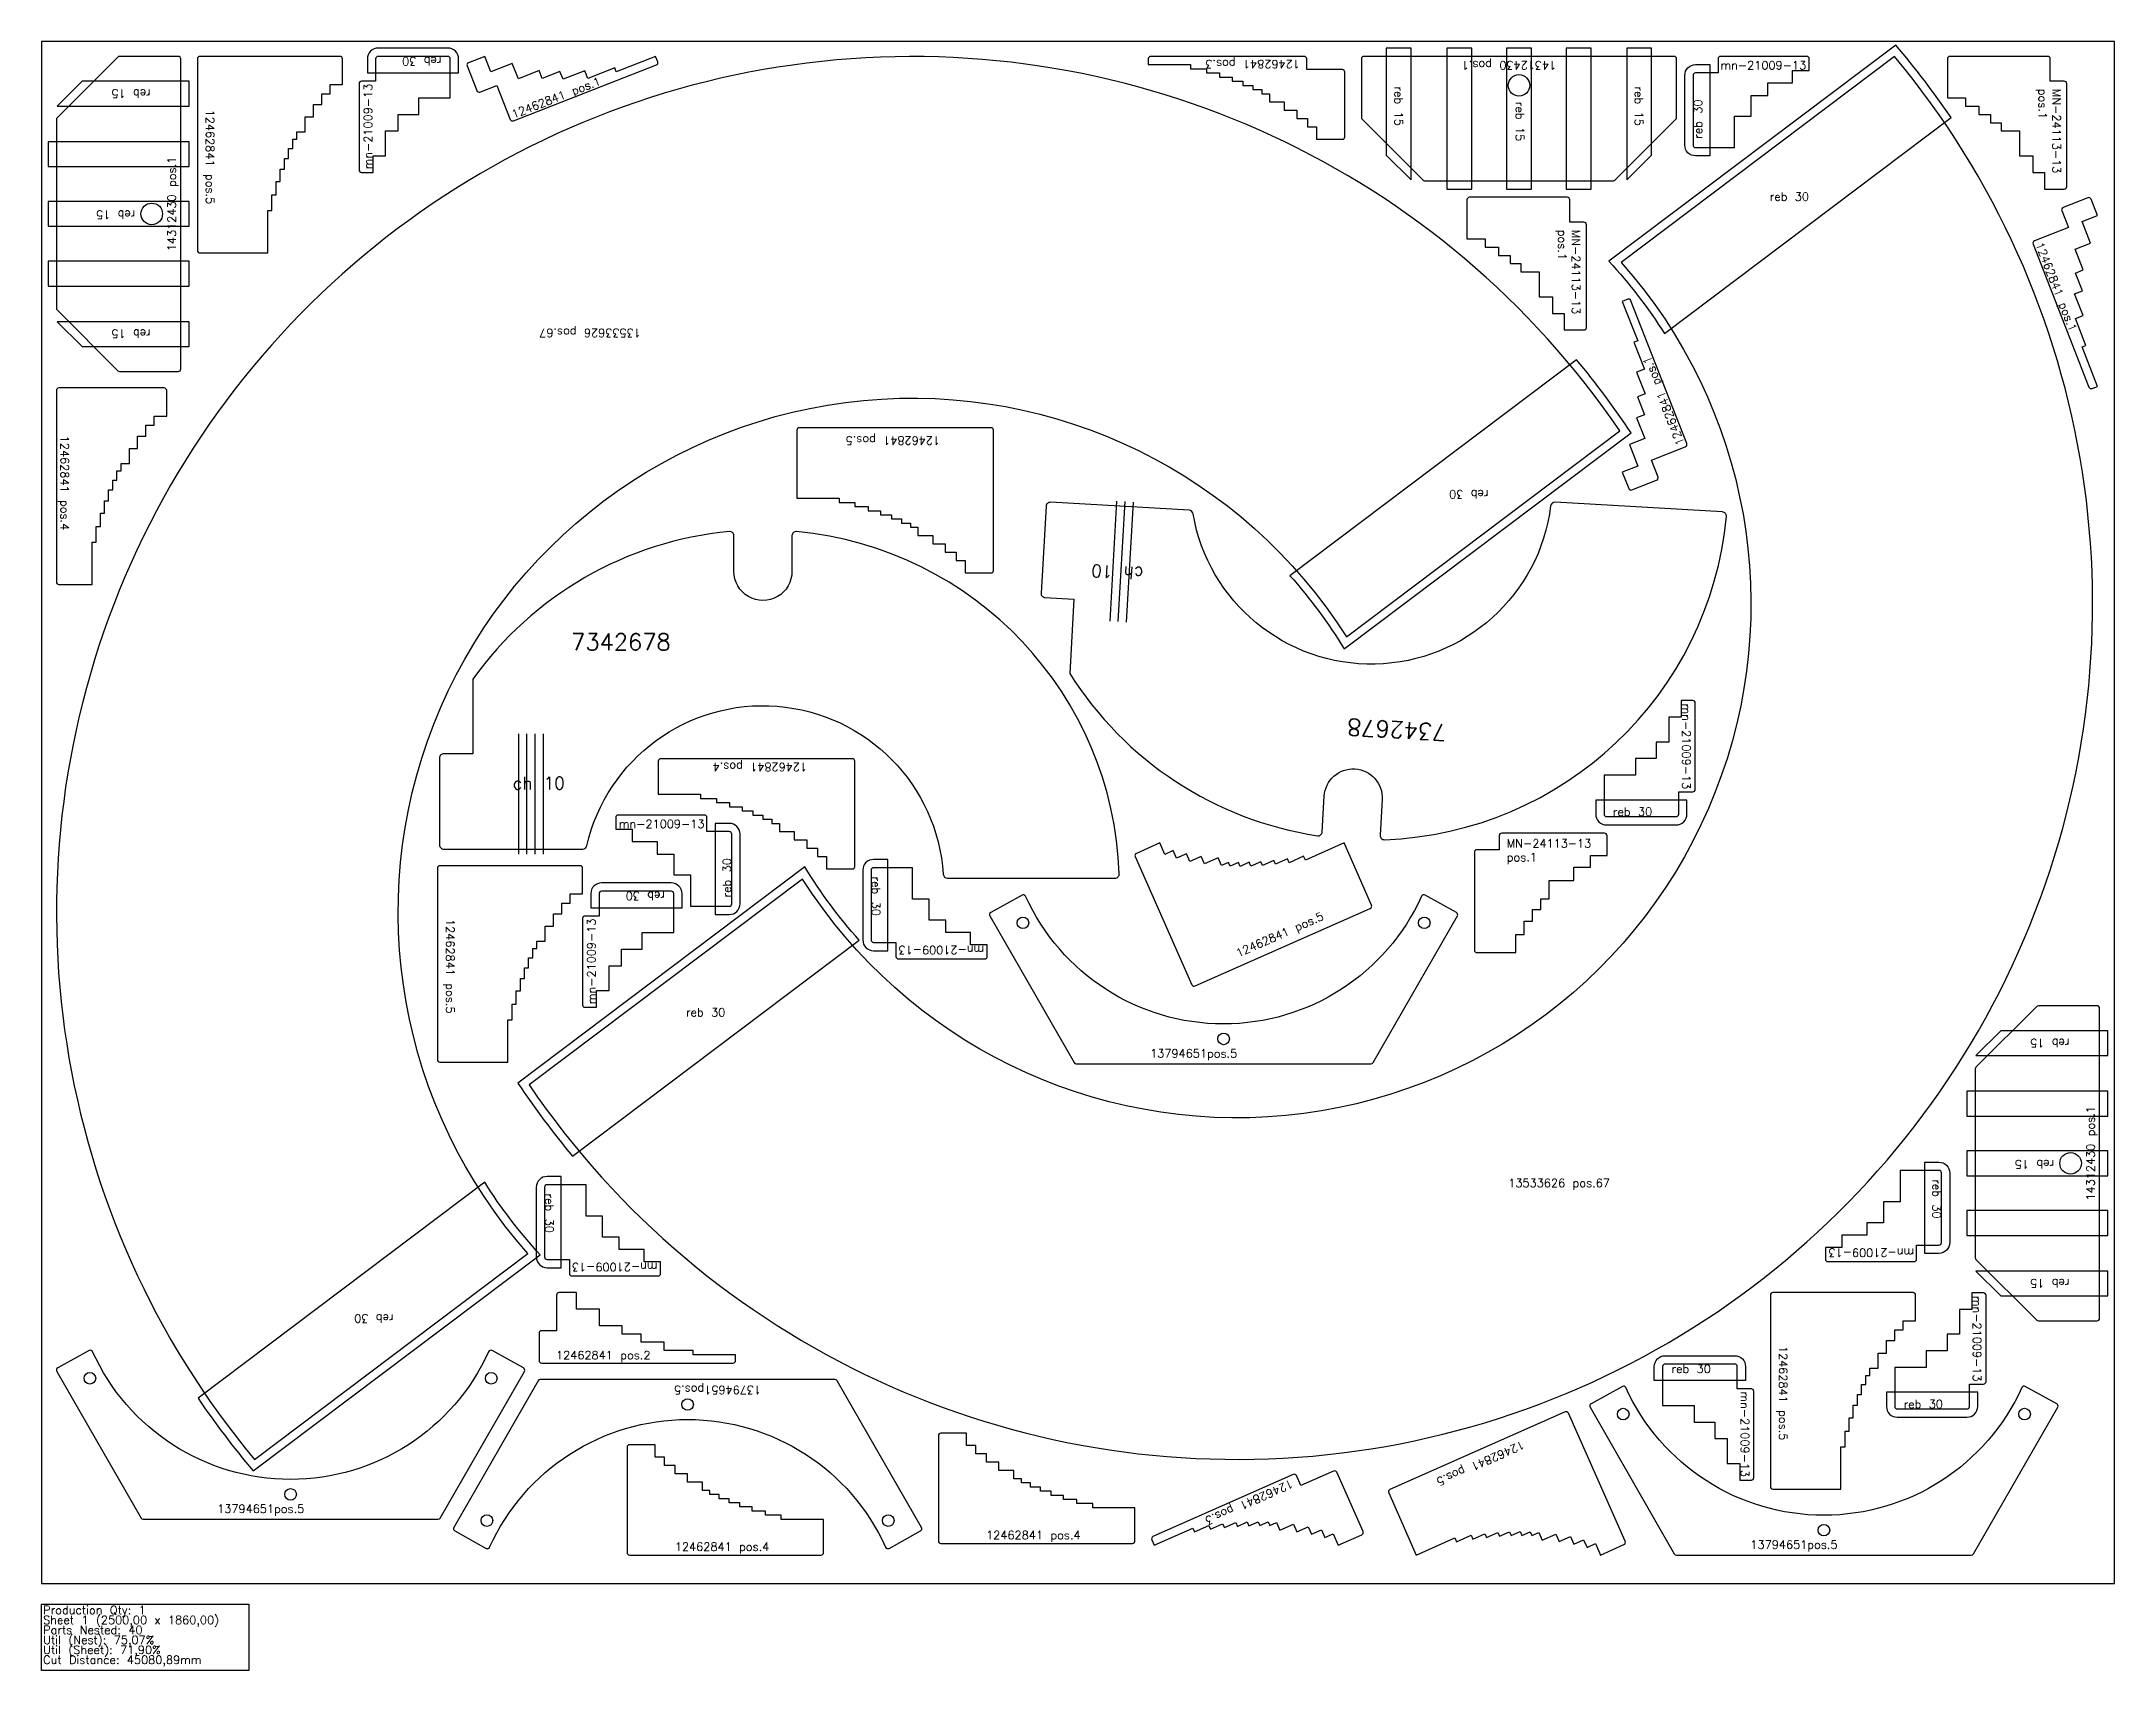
# Model space of a CAD drawing. Header units: millimetres. Extents: x 0 to 2500, y -105 to 1860.
import ezdxf

# ---------------------------------------------------------------- set-up
doc = ezdxf.new("R2010")
doc.units = ezdxf.units.MM
for name, color, linetype in [('12462841', 7, 'Continuous'), ('13533626', 7, 'Continuous'), ('13794651', 7, 'Continuous'), ('14312430', 7, 'Continuous'), ('7342678', 7, 'Continuous'), ('Chanfro', 7, 'Continuous'), ('MN-21009-13', 7, 'Continuous'), ('MN-24112-13', 7, 'Continuous'), ('reb 30', 6, 'Continuous'), ('Rebaixo', 7, 'Continuous'), ('sheet', 24, 'Continuous'), ('Stats', 7, 'Continuous'), ('Texto', 7, 'Continuous')]:
    doc.layers.add(name, color=color, linetype=linetype)
doc.styles.get("Standard").update_dxf_attribs({"font": 'txt.shx'})

msp = doc.modelspace()

# ---------------------------------------------------------------- linework, layer by layer
at = {"color": 4}
for points in [[(18, 1208, 0.414214), (21, 1205), (61, 1205), (61, 1256), (66, 1256), (66, 1275), (71, 1275), (71, 1291), (76, 1291), (76, 1306), (81, 1306), (81, 1319), (86, 1319), (86, 1331), (91, 1331), (91, 1342), (96, 1342), (96, 1351), (106, 1351), (106, 1369), (116, 1369), (116, 1384), (126, 1384), (126, 1397), (136, 1397), (136, 1408), (151, 1408), (151, 1439, 0.414214), (148, 1442), (21, 1442, 0.414214), (18, 1439)], [(746.9, 994.9, 0.414214), (743.9, 991.9), (743.9, 951.9), (794.9, 951.9), (794.9, 946.9), (813.9, 946.9), (813.9, 941.9), (829.9, 941.9), (829.9, 936.9), (844.9, 936.9), (844.9, 931.9), (857.9, 931.9), (857.9, 926.9), (869.9, 926.9), (869.9, 921.9), (880.9, 921.9), (880.9, 916.9), (889.9, 916.9), (889.9, 906.9), (907.9, 906.9), (907.9, 896.9), (922.9, 896.9), (922.9, 886.9), (935.9, 886.9), (935.9, 876.9), (946.9, 876.9), (946.9, 861.9), (977.9, 861.9, 0.414214), (980.9, 864.9), (980.9, 991.9, 0.414214), (977.9, 994.9)], [(1315.7, 48.3, 0.414214), (1318.7, 51.3), (1318.7, 91.3), (1267.7, 91.3), (1267.7, 96.3), (1248.7, 96.3), (1248.7, 101.3), (1232.7, 101.3), (1232.7, 106.3), (1217.7, 106.3), (1217.7, 111.3), (1204.7, 111.3), (1204.7, 116.3), (1192.7, 116.3), (1192.7, 121.3), (1181.7, 121.3), (1181.7, 126.3), (1172.7, 126.3), (1172.7, 136.3), (1154.7, 136.3), (1154.7, 146.3), (1139.7, 146.3), (1139.7, 156.3), (1126.7, 156.3), (1126.7, 166.3), (1115.7, 166.3), (1115.7, 181.3), (1084.7, 181.3, 0.414214), (1081.7, 178.3), (1081.7, 51.3, 0.414214), (1084.7, 48.3)], [(940.2, 34.3, 0.414214), (943.2, 37.3), (943.2, 77.3), (892.2, 77.3), (892.2, 82.3), (873.2, 82.3), (873.2, 87.3), (857.2, 87.3), (857.2, 92.3), (842.2, 92.3), (842.2, 97.3), (829.2, 97.3), (829.2, 102.3), (817.2, 102.3), (817.2, 107.3), (806.2, 107.3), (806.2, 112.3), (797.2, 112.3), (797.2, 122.3), (779.2, 122.3), (779.2, 132.3), (764.2, 132.3), (764.2, 142.3), (751.2, 142.3), (751.2, 152.3), (740.2, 152.3), (740.2, 167.3), (709.2, 167.3, 0.414214), (706.2, 164.3), (706.2, 37.3, 0.414214), (709.2, 34.3)]]:
    msp.add_lwpolyline(points, format="xyb", close=True, dxfattribs=at)
at = {"layer": '12462841', "color": 4}
for points in [[(188, 1608, 0.414214), (191, 1605), (273, 1605), (273, 1656), (278, 1656), (278, 1675), (283, 1675), (283, 1691), (288, 1691), (288, 1706), (293, 1706), (293, 1719), (298, 1719), (298, 1731), (303, 1731), (303, 1742), (308, 1742), (308, 1751), (318, 1751), (318, 1769), (328, 1769), (328, 1784), (338, 1784), (338, 1797), (348, 1797), (348, 1808), (363, 1808), (363, 1839, 0.414214), (360, 1842), (191, 1842, 0.414214), (188, 1839)], [(741.5, 1831.6, 0.414214), (743.2, 1835.5), (740.6, 1842), (693.1, 1823.4), (691.3, 1828.1), (658.7, 1815.4), (655.1, 1824.7), (629, 1814.5), (625.3, 1823.8), (603.9, 1815.4), (600.3, 1824.8), (575.1, 1814.9), (567.8, 1833.6), (541.8, 1823.4), (534.5, 1842), (514.9, 1834.4, 0.414214), (513.2, 1830.5), (524.9, 1800.7, 0.414214), (528.8, 1799), (549.2, 1807), (565.3, 1766, 0.414214), (569.1, 1764.3)], [(1337.8, 1842, 0.414214), (1334.8, 1839), (1334.8, 1832), (1385.8, 1832), (1385.8, 1827), (1404.8, 1827), (1404.8, 1822), (1420.8, 1822), (1420.8, 1817), (1435.8, 1817), (1435.8, 1812), (1448.8, 1812), (1448.8, 1807), (1460.8, 1807), (1460.8, 1802), (1471.8, 1802), (1471.8, 1797), (1480.8, 1797), (1480.8, 1787), (1498.8, 1787), (1498.8, 1777), (1513.8, 1777), (1513.8, 1767), (1526.8, 1767), (1526.8, 1757), (1537.8, 1757), (1537.8, 1742), (1568.8, 1742, 0.414214), (1571.8, 1745), (1571.8, 1823, 0.414214), (1568.8, 1826), (1525.8, 1826), (1525.8, 1839, 0.414214), (1522.8, 1842)], [(2469, 1443.2, 0.414214), (2472.9, 1441.5), (2479.4, 1444), (2460.9, 1491.5), (2465.5, 1493.3), (2452.8, 1525.9), (2462.1, 1529.6), (2451.9, 1555.7), (2461.2, 1559.3), (2452.9, 1580.7), (2462.2, 1584.4), (2452.4, 1609.5), (2471, 1616.8), (2460.8, 1642.9), (2479.4, 1650.1), (2471.8, 1669.7, 0.414214), (2467.9, 1671.4), (2438.1, 1659.8, 0.414214), (2436.4, 1655.9), (2444.4, 1635.4), (2403.4, 1619.4, 0.414214), (2401.7, 1615.5)], [(1916.8, 1547.3, 0.414214), (1912.9, 1549.1), (1906.4, 1546.5), (1925, 1499), (1920.3, 1497.2), (1933.1, 1464.6), (1923.7, 1460.9), (1933.9, 1434.9), (1924.6, 1431.2), (1933, 1409.8), (1923.7, 1406.2), (1933.5, 1381), (1914.9, 1373.7), (1925.1, 1347.7), (1906.4, 1340.4), (1914.1, 1320.8, 0.414214), (1918, 1319.1), (1947.8, 1330.8, 0.414214), (1949.5, 1334.6), (1941.5, 1355.1), (1982.4, 1371.1, 0.414214), (1984.1, 1375)], [(914, 1394, 0.414214), (911, 1391), (911, 1309), (962, 1309), (962, 1304), (981, 1304), (981, 1299), (997, 1299), (997, 1294), (1012, 1294), (1012, 1289), (1025, 1289), (1025, 1284), (1037, 1284), (1037, 1279), (1048, 1279), (1048, 1274), (1057, 1274), (1057, 1264), (1075, 1264), (1075, 1254), (1090, 1254), (1090, 1244), (1103, 1244), (1103, 1234), (1114, 1234), (1114, 1219), (1145, 1219, 0.414214), (1148, 1222), (1148, 1391, 0.414214), (1145, 1394)], [(1602.5, 814.3, 0.414214), (1604, 818.3), (1570.8, 893.2), (1524.2, 872.6), (1522.1, 877.1), (1504.8, 869.4), (1502.7, 874), (1488.1, 867.5), (1486.1, 872.1), (1472.4, 866), (1470.3, 870.6), (1458.5, 865.3), (1456.4, 869.9), (1445.5, 865), (1443.4, 869.6), (1433.4, 865.1), (1431.4, 869.7), (1423.1, 866.1), (1419.1, 875.2), (1402.6, 867.9), (1398.6, 877), (1384.9, 871), (1380.8, 880.1), (1368.9, 874.8), (1364.9, 884), (1354.8, 879.5), (1348.7, 893.2), (1320.4, 880.7, 0.414214), (1318.9, 876.7), (1387.4, 722.2, 0.414214), (1391.3, 720.7)], [(477.5, 631.8, 0.414214), (480.5, 628.8), (562.5, 628.8), (562.5, 679.8), (567.5, 679.8), (567.5, 698.8), (572.5, 698.8), (572.5, 714.8), (577.5, 714.8), (577.5, 729.8), (582.5, 729.8), (582.5, 742.8), (587.5, 742.8), (587.5, 754.8), (592.5, 754.8), (592.5, 765.8), (597.5, 765.8), (597.5, 774.8), (607.5, 774.8), (607.5, 792.8), (617.5, 792.8), (617.5, 807.8), (627.5, 807.8), (627.5, 820.8), (637.5, 820.8), (637.5, 831.8), (652.5, 831.8), (652.5, 862.8, 0.414214), (649.5, 865.8), (480.5, 865.8, 0.414214), (477.5, 862.8)], [(603.1, 265.9), (834.1, 265.9, 0.414214), (837.1, 268.9), (837.1, 275.9), (786.1, 275.9), (786.1, 280.9), (751.1, 280.9), (751.1, 290.9), (723.1, 290.9), (723.1, 300.9), (700.1, 300.9), (700.1, 310.9), (673.1, 310.9), (673.1, 330.9), (645.1, 330.9), (645.1, 350.9), (624.1, 350.9, 0.414214), (621.1, 347.9), (621.1, 304.9), (603.1, 304.9, 0.414214), (600.1, 301.9), (600.1, 268.9, 0.414214)], [(2085, 116.9, 0.414214), (2088, 113.9), (2170, 113.9), (2170, 164.9), (2175, 164.9), (2175, 183.9), (2180, 183.9), (2180, 199.9), (2185, 199.9), (2185, 214.9), (2190, 214.9), (2190, 227.9), (2195, 227.9), (2195, 239.9), (2200, 239.9), (2200, 250.9), (2205, 250.9), (2205, 259.9), (2215, 259.9), (2215, 277.9), (2225, 277.9), (2225, 292.9), (2235, 292.9), (2235, 305.9), (2245, 305.9), (2245, 316.9), (2260, 316.9), (2260, 347.9, 0.414214), (2257, 350.9), (2088, 350.9, 0.414214), (2085, 347.9)], [(1626.2, 113.3, 0.414214), (1624.7, 109.3), (1657.9, 34.3), (1704.6, 55), (1706.6, 50.4), (1724, 58.1), (1726, 53.6), (1740.6, 60.1), (1742.6, 55.5), (1756.3, 61.6), (1758.4, 57), (1770.3, 62.3), (1772.3, 57.7), (1783.3, 62.6), (1785.3, 58), (1795.3, 62.4), (1797.4, 57.9), (1805.6, 61.5), (1809.6, 52.4), (1826.1, 59.7), (1830.2, 50.5), (1843.9, 56.6), (1847.9, 47.5), (1859.8, 52.7), (1863.9, 43.6), (1873.9, 48.1), (1880, 34.3), (1908.3, 46.9, 0.414214), (1909.9, 50.9), (1841.4, 205.4, 0.414214), (1837.4, 206.9)], [(1340.4, 56.6, 0.414214), (1338.9, 52.7), (1341.8, 46.3), (1388.4, 66.9), (1390.4, 62.4), (1407.8, 70.1), (1409.8, 65.5), (1424.4, 72), (1426.5, 67.4), (1440.2, 73.5), (1442.2, 68.9), (1454.1, 74.2), (1456.1, 69.6), (1467.1, 74.5), (1469.1, 69.9), (1479.2, 74.4), (1481.2, 69.8), (1489.4, 73.4), (1493.5, 64.3), (1509.9, 71.6), (1514, 62.5), (1527.7, 68.5), (1531.7, 59.4), (1543.6, 64.7), (1547.7, 55.5), (1557.7, 60), (1563.8, 46.3), (1592.2, 58.8, 0.414214), (1593.7, 62.8), (1562.1, 134.1, 0.414214), (1558.1, 135.6), (1518.8, 118.2), (1513.5, 130.1, 0.414214), (1509.6, 131.6)]]:
    msp.add_lwpolyline(points, format="xyb", close=True, dxfattribs=at)
at = {"layer": '13533626', "color": 3}
for points in [[(1573.8, 1141.8), (1903.4, 1390.2, 1.049682), (257, 149.5), (586.7, 398, -1.084176)], [(917.9, 849.7), (588.2, 601.3, 1.049682), (2234.7, 1842), (1905, 1593.5, -1.084176)]]:
    msp.add_lwpolyline(points, format="xyb", close=True, dxfattribs=at)
at = {"layer": '13794651', "color": 4}
for points in [[(1143.6, 805.2), (1245.2, 628.4, 0.268506), (1247.8, 626.9), (1603.3, 626.9, 0.268506), (1605.9, 628.4), (1707.5, 805.2, 0.418745), (1706.4, 809.4), (1668.5, 830.4, 0.438316), (1664.3, 829, -0.645425), (1186.8, 829, 0.438316), (1182.6, 830.4), (1144.7, 809.4, 0.418745)], [(18.4, 255.9), (120.1, 79, 0.268506), (122.7, 77.5), (478.2, 77.5, 0.268506), (480.8, 79), (582.4, 255.9, 0.418745), (581.3, 260), (543.4, 281, 0.438316), (539.2, 279.6, -0.645425), (61.7, 279.6, 0.438316), (57.5, 281), (19.6, 260, 0.418745)], [(1061.2, 67.5), (959.6, 244.4, 0.268506), (957, 245.9), (601.5, 245.9, 0.268506), (598.9, 244.4), (497.3, 67.5, 0.418745), (498.4, 63.4), (536.3, 42.4, 0.438316), (540.5, 43.8, -0.645425), (1018, 43.8, 0.438316), (1022.2, 42.4), (1060.1, 63.4, 0.418745)], [(1867.5, 212.7), (1969.1, 35.9, 0.268506), (1971.7, 34.3), (2327.3, 34.3, 0.268506), (2329.9, 35.9), (2431.5, 212.7, 0.418745), (2430.3, 216.8), (2392.4, 237.8, 0.438316), (2388.2, 236.4, -0.645425), (1910.7, 236.4, 0.438316), (1906.6, 237.8), (1868.7, 216.8, 0.418745)]]:
    msp.add_lwpolyline(points, format="xyb", close=True, dxfattribs=at)
for centre in [(1183.6, 796.9), (1667.6, 796.9), (1425.6, 656.9), (58.4, 247.5), (542.4, 247.5), (779.2, 215.9), (1907.5, 204.3), (2391.5, 204.3), (300.4, 107.5), (537.2, 75.9), (1021.2, 75.9), (2149.5, 64.3)]:
    msp.add_circle(centre, 7, dxfattribs=at)
at = {"layer": '14312430', "color": 6}
for points in [[(165, 1462, 0.414214), (168, 1465), (168, 1839, 0.414214), (165, 1842), (94.2, 1842, 0.198912), (92.1, 1841.1), (18.9, 1767.9, 0.198912), (18, 1765.8), (18, 1538.2, 0.198912), (18.9, 1536.1), (92.1, 1462.9, 0.198912), (94.2, 1462)], [(1971.8, 1839, 0.414214), (1968.8, 1842), (1594.8, 1842, 0.414214), (1591.8, 1839), (1591.8, 1768.2, 0.198912), (1592.7, 1766.1), (1665.9, 1692.9, 0.198912), (1668, 1692), (1895.6, 1692, 0.198912), (1897.7, 1692.9), (1970.9, 1766.1, 0.198912), (1971.8, 1768.2)], [(2479, 316.8, 0.414214), (2482, 319.8), (2482, 693.8, 0.414214), (2479, 696.8), (2408.2, 696.8, 0.198912), (2406.1, 695.9), (2332.9, 622.7, 0.198912), (2332, 620.6), (2332, 393, 0.198912), (2332.9, 390.9), (2406.1, 317.7, 0.198912), (2408.2, 316.8)]]:
    msp.add_lwpolyline(points, format="xyb", close=True, dxfattribs=at)
for centre in [(1781.8, 1807), (133, 1652), (2447, 506.8)]:
    msp.add_circle(centre, 13, dxfattribs=at)
at = {"layer": '7342678', "color": 4}
for points in [[(1538.7, 901.9, 0.442098), (1544.5, 906.5), (1546.9, 949.6, -0.999997), (1616.8, 945.5), (1614.4, 902.5, 0.442098), (1619.5, 897.2, 0.376756), (2031.9, 1287, 0.424591), (2027.2, 1292.5), (1825.3, 1304.1, 0.394632), (1820, 1299.8, -0.863073), (1388.8, 1290.3, 0.349427), (1384.2, 1294.5), (1216.8, 1304.1, 0.414214), (1211.5, 1299.4), (1205.5, 1194.6, 0.414214), (1210.2, 1189.3), (1245.1, 1187.3), (1240, 1097.7, 0.217503)], [(829.6, 1268.9, 0.217503), (520.1, 1090.6), (520.1, 1000.8), (485.1, 1000.8, 0.414214), (480.1, 995.8), (480.1, 890.8, 0.414214), (485.1, 885.8), (652.8, 885.8, 0.349427), (657.6, 889.7, -0.863073), (1087.6, 855.4, 0.394632), (1092.6, 850.8), (1294.8, 850.8, 0.424591), (1299.8, 856, 0.376756), (910.6, 1268.9, 0.442098), (905.1, 1263.9), (905.1, 1220.8, -1.000001), (835.1, 1220.8), (835.1, 1263.9, 0.442098)]]:
    msp.add_lwpolyline(points, format="xyb", close=True, dxfattribs=at)
at = {"layer": 'Chanfro', "color": 4}
for p, q in [((1288.7, 1160.8), (1297, 1305.5)), ((1298.6, 1160.2), (1307, 1304.9)), ((1308.6, 1159.6), (1317, 1304.4)), ((575.1, 1024.8), (575.1, 879.8)), ((585.1, 1024.8), (585.1, 879.8)), ((595.1, 1024.8), (595.1, 879.8)), ((605.1, 1024.8), (605.1, 879.8))]:
    msp.add_line(p, q, dxfattribs=at)
at = {"layer": 'MN-21009-13', "color": 2}
for points in [[(403, 1812), (386, 1812, 0.414214), (383, 1809), (383, 1705, 0.414214), (386, 1702), (400, 1702), (400, 1722), (415, 1722), (415, 1752), (430, 1752), (430, 1772), (455, 1772), (455, 1792), (493, 1792), (493, 1839, 0.414214), (490, 1842), (406, 1842, 0.414214), (403, 1839)], [(1974.4, 955), (1991.4, 955, 0.414214), (1994.4, 958), (1994.4, 1062, 0.414214), (1991.4, 1065), (1977.4, 1065), (1977.4, 1045), (1962.4, 1045), (1962.4, 1015), (1947.4, 1015), (1947.4, 995), (1922.4, 995), (1922.4, 975), (1884.4, 975), (1884.4, 928, 0.414214), (1887.4, 925), (1971.4, 925, 0.414214), (1974.4, 928)], [(802.5, 906.9), (802.5, 923.9, 0.414214), (799.5, 926.9), (695.5, 926.9, 0.414214), (692.5, 923.9), (692.5, 909.9), (712.5, 909.9), (712.5, 894.9), (742.5, 894.9), (742.5, 879.9), (762.5, 879.9), (762.5, 854.9), (782.5, 854.9), (782.5, 816.9), (829.5, 816.9, 0.414214), (832.5, 819.9), (832.5, 903.9, 0.414214), (829.5, 906.9)], [(1030.5, 773.3), (1030.5, 756.3, 0.414214), (1033.5, 753.3), (1137.5, 753.3, 0.414214), (1140.5, 756.3), (1140.5, 770.3), (1120.5, 770.3), (1120.5, 785.3), (1090.5, 785.3), (1090.5, 800.3), (1070.5, 800.3), (1070.5, 825.3), (1050.5, 825.3), (1050.5, 863.3), (1003.5, 863.3, 0.414214), (1000.5, 860.3), (1000.5, 776.3, 0.414214), (1003.5, 773.3)], [(672.5, 805.1), (655.5, 805.1, 0.414214), (652.5, 802.1), (652.5, 698.1, 0.414214), (655.5, 695.1), (669.5, 695.1), (669.5, 715.1), (684.5, 715.1), (684.5, 745.1), (699.5, 745.1), (699.5, 765.1), (724.5, 765.1), (724.5, 785.1), (762.5, 785.1), (762.5, 832.1, 0.414214), (759.5, 835.1), (675.5, 835.1, 0.414214), (672.5, 832.1)], [(636.7, 390.9), (636.7, 373.9, 0.414214), (639.7, 370.9), (743.7, 370.9, 0.414214), (746.7, 373.9), (746.7, 387.9), (726.7, 387.9), (726.7, 402.9), (696.7, 402.9), (696.7, 417.9), (676.7, 417.9), (676.7, 442.9), (656.7, 442.9), (656.7, 480.9), (609.7, 480.9, 0.414214), (606.7, 477.9), (606.7, 393.9, 0.414214), (609.7, 390.9)], [(2325, 240.6), (2342, 240.6, 0.414214), (2345, 243.6), (2345, 347.6, 0.414214), (2342, 350.6), (2328, 350.6), (2328, 330.6), (2313, 330.6), (2313, 300.6), (2298, 300.6), (2298, 280.6), (2273, 280.6), (2273, 260.6), (2235, 260.6), (2235, 213.6, 0.414214), (2238, 210.6), (2322, 210.6, 0.414214), (2325, 213.6)]]:
    msp.add_lwpolyline(points, format="xyb", close=True, dxfattribs=at)
at = {"layer": 'MN-21009-13', "color": 1}
for points in [[(2021.8, 1822), (1994.8, 1822, 0.414214), (1991.8, 1819), (1991.8, 1735, 0.414214), (1994.8, 1732), (2041.8, 1732), (2041.8, 1770), (2061.8, 1770), (2061.8, 1795), (2081.8, 1795), (2081.8, 1810), (2111.8, 1810), (2111.8, 1825), (2131.8, 1825), (2131.8, 1839, 0.414214), (2128.8, 1842), (2024.8, 1842, 0.414214), (2021.8, 1839)], [(2261.3, 408.2), (2288.3, 408.2, 0.414214), (2291.3, 411.2), (2291.3, 495.2, 0.414214), (2288.3, 498.2), (2241.3, 498.2), (2241.3, 460.2), (2221.3, 460.2), (2221.3, 435.2), (2201.3, 435.2), (2201.3, 420.2), (2171.3, 420.2), (2171.3, 405.2), (2151.3, 405.2), (2151.3, 391.2, 0.414214), (2154.3, 388.2), (2258.3, 388.2, 0.414214), (2261.3, 391.2)], [(2045, 234.7), (2045, 261.7, 0.414214), (2042, 264.7), (1958, 264.7, 0.414214), (1955, 261.7), (1955, 214.7), (1993, 214.7), (1993, 194.7), (2018, 194.7), (2018, 174.7), (2033, 174.7), (2033, 144.7), (2048, 144.7), (2048, 124.7), (2062, 124.7, 0.414214), (2065, 127.7), (2065, 231.7, 0.414214), (2062, 234.7)]]:
    msp.add_lwpolyline(points, format="xyb", close=True, dxfattribs=at)
at = {"layer": 'MN-24112-13', "color": 4}
for points in [[(2419.4, 1842), (2301.4, 1842, 0.414214), (2298.4, 1839), (2298.4, 1792), (2320.4, 1792), (2320.4, 1782), (2336.4, 1782), (2336.4, 1772), (2350.4, 1772), (2350.4, 1762), (2363.4, 1762), (2363.4, 1752), (2385.4, 1752), (2385.4, 1722), (2401.4, 1722), (2401.4, 1702), (2415.4, 1702), (2415.4, 1682), (2439.4, 1682, 0.414214), (2442.4, 1685), (2442.4, 1809, 0.414214), (2439.4, 1812), (2422.4, 1812), (2422.4, 1839, 0.414214)], [(1840.1, 1672), (1722.1, 1672, 0.414214), (1719.1, 1669), (1719.1, 1622), (1741.1, 1622), (1741.1, 1612), (1757.1, 1612), (1757.1, 1602), (1771.1, 1602), (1771.1, 1592), (1784.1, 1592), (1784.1, 1582), (1806.1, 1582), (1806.1, 1552), (1822.1, 1552), (1822.1, 1532), (1836.1, 1532), (1836.1, 1512), (1860.1, 1512, 0.414214), (1863.1, 1515), (1863.1, 1639, 0.414214), (1860.1, 1642), (1843.1, 1642), (1843.1, 1669, 0.414214)], [(1728, 882), (1728, 764, 0.414214), (1731, 761), (1778, 761), (1778, 783), (1788, 783), (1788, 799), (1798, 799), (1798, 813), (1808, 813), (1808, 826), (1818, 826), (1818, 848), (1848, 848), (1848, 864), (1868, 864), (1868, 878), (1888, 878), (1888, 902, 0.414214), (1885, 905), (1761, 905, 0.414214), (1758, 902), (1758, 885), (1731, 885, 0.414214)]]:
    msp.add_lwpolyline(points, format="xyb", close=True, dxfattribs=at)
at = {"layer": 'reb 30', "color": 2}
for points in [[(503, 1822), (503, 1839, 0.414214), (490, 1852), (406, 1852, 0.414214), (393, 1839), (393, 1822)], [(1874.4, 945), (1874.4, 928, 0.414214), (1887.4, 915), (1971.4, 915, 0.414214), (1984.4, 928), (1984.4, 945)], [(812.5, 806.9), (829.5, 806.9, 0.414214), (842.5, 819.9), (842.5, 903.9, 0.414214), (829.5, 916.9), (812.5, 916.9)], [(1020.5, 873.3), (1003.5, 873.3, 0.414214), (990.5, 860.3), (990.5, 776.3, 0.414214), (1003.5, 763.3), (1020.5, 763.3)], [(772.5, 815.1), (772.5, 832.1, 0.414214), (759.5, 845.1), (675.5, 845.1, 0.414214), (662.5, 832.1), (662.5, 815.1)], [(626.7, 490.9), (609.7, 490.9, 0.414214), (596.7, 477.9), (596.7, 393.9, 0.414214), (609.7, 380.9), (626.7, 380.9)], [(2225, 230.6), (2225, 213.6, 0.414214), (2238, 200.6), (2322, 200.6, 0.414214), (2335, 213.6), (2335, 230.6)]]:
    msp.add_lwpolyline(points, format="xyb", close=True, dxfattribs=at)
at = {"layer": 'reb 30', "color": 1}
for points in [[(2011.8, 1722), (1994.8, 1722, -0.414214), (1981.8, 1735), (1981.8, 1819, -0.414214), (1994.8, 1832), (2011.8, 1832)], [(2271.3, 508.2), (2288.3, 508.2, -0.414214), (2301.3, 495.2), (2301.3, 411.2, -0.414214), (2288.3, 398.2), (2271.3, 398.2)], [(1945, 244.7), (1945, 261.7, -0.414214), (1958, 274.7), (2042, 274.7, -0.414214), (2055, 261.7), (2055, 244.7)]]:
    msp.add_lwpolyline(points, format="xyb", close=True, dxfattribs=at)
at = {"layer": 'Rebaixo', "color": 6}
for points in [[(1651.8, 1852), (1621.8, 1852), (1621.8, 1722.9), (1651.8, 1692.9)], [(1724.8, 1852), (1694.8, 1852), (1694.8, 1682), (1724.8, 1682)], [(1766.8, 1682), (1796.8, 1682), (1796.8, 1852), (1766.8, 1852)], [(1838.8, 1682), (1868.8, 1682), (1868.8, 1852), (1838.8, 1852)], [(1911.8, 1692.9), (1941.8, 1722.9), (1941.8, 1852), (1911.8, 1852)], [(178, 1782), (178, 1812), (48.9, 1812), (18.9, 1782)], [(178, 1709), (178, 1739), (8, 1739), (8, 1709)], [(8, 1667), (8, 1637), (178, 1637), (178, 1667)], [(8, 1595), (8, 1565), (178, 1565), (178, 1595)], [(18.9, 1522), (48.9, 1492), (178, 1492), (178, 1522)], [(2492, 636.8), (2492, 666.8), (2362.9, 666.8), (2332.9, 636.8)], [(2492, 563.8), (2492, 593.8), (2322, 593.8), (2322, 563.8)], [(2322, 521.8), (2322, 491.8), (2492, 491.8), (2492, 521.8)], [(2322, 449.8), (2322, 419.8), (2492, 419.8), (2492, 449.8)], [(2332.9, 376.8), (2362.9, 346.8), (2492, 346.8), (2492, 376.8)]]:
    msp.add_lwpolyline(points, close=True, dxfattribs=at)
at = {"layer": 'Rebaixo', "color": 3}
for points in [[(2302.9, 1768.1, 0.02641), (2236.2, 1855.7), (1890.3, 1594.9, -0.045176), (1957.2, 1507.6)], [(1505.6, 1215.6, -0.045176), (1571, 1127.2), (1917, 1387.9, 0.02641), (1851.3, 1476.1)], [(986.1, 775.9, -0.045176), (920.6, 864.3), (574.6, 603.5, 0.02641), (640.4, 515.4)], [(188.8, 223.4, 0.02641), (255.4, 135.8), (601.4, 396.6, -0.045176), (534.5, 483.9)]]:
    msp.add_lwpolyline(points, format="xyb", close=True, dxfattribs=at)
at = {"layer": 'sheet', "color": 7}
msp.add_lwpolyline([(0, 0), (2500, 0), (2500, 1860), (0, 1860)], close=True, dxfattribs=at)
at = {"layer": 'Stats', "color": 151}
msp.add_lwpolyline([(0, -25), (250, -25), (250, -105), (0, -105), (0, -25)], close=True, dxfattribs=at)

# ---------------------------------------------------------------- texts
at = {"layer": 'Chanfro', "color": 4, "insert": (1328.4, 1210.5), "char_height": 15, "width": 89.931, "attachment_point": 1, "rotation": 176.7028}
msp.add_mtext('ch 10', dxfattribs=at)
at = {"layer": 'Chanfro', "color": 4, "insert": (568.3, 972.9), "char_height": 15, "width": 89.931, "attachment_point": 1}
msp.add_mtext('ch 10', dxfattribs=at)
at = {"layer": 'reb 30', "color": 2, "char_height": 10, "attachment_point": 3}
for insert, rotation in [((435, 1831.1), 180), ((821.6, 874.9), 90), ((1011.4, 805.3), 270), ((704.5, 824.2), 180), ((617.5, 422.9), 270)]:
    msp.add_mtext_dynamic_manual_height_columns('reb 30', width=48.776, gutter_width=12.5, heights=[0], dxfattribs=dict(at, insert=insert, rotation=rotation))
at = {"layer": 'reb 30', "color": 1, "char_height": 10, "attachment_point": 9}
for insert, rotation in [((2002.7, 1790), 90), ((2280.5, 440.1), 270)]:
    msp.add_mtext_dynamic_manual_height_columns('reb 30', width=48.776, gutter_width=12.5, heights=[0], dxfattribs=dict(at, insert=insert, rotation=rotation))
at = {"layer": 'reb 30', "color": 2, "char_height": 10, "attachment_point": 3}
for insert in [(1942.4, 935.9), (2293.1, 221.4)]:
    msp.add_mtext_dynamic_manual_height_columns('reb 30', width=48.776, gutter_width=12.5, heights=[0], dxfattribs=dict(at, insert=insert))
at = {"layer": 'reb 30', "color": 1, "insert": (2013.1, 253.9), "char_height": 10, "attachment_point": 9}
msp.add_mtext_dynamic_manual_height_columns('reb 30', width=48.776, gutter_width=12.5, heights=[0], dxfattribs=at)
at = {"layer": 'Rebaixo', "color": 6, "char_height": 10, "attachment_point": 1}
for insert, rotation in [((131.8, 1792), 180), ((1641.8, 1805.8), 270), ((1931.4, 1805.8), 270), ((1787.9, 1787.3), 270), ((113.3, 1645.9), 180), ((131.8, 1502.4), 180), ((2445.8, 646.8), 180), ((2427.3, 500.7), 180), ((2445.8, 357.2), 180)]:
    msp.add_mtext_dynamic_manual_height_columns('reb 15', width=436.099, gutter_width=12.5, heights=[0], dxfattribs=dict(at, insert=insert, rotation=rotation))
at = {"layer": 'Rebaixo', "color": 3, "char_height": 10, "width": 155.468, "attachment_point": 1}
for insert in [(2084.1, 1677.8), (777.2, 694)]:
    msp.add_mtext('reb 30', dxfattribs=dict(at, insert=insert))
at = {"layer": 'Rebaixo', "color": 3, "char_height": 10, "width": 155.468, "attachment_point": 3, "rotation": 180}
for insert in [(1697.6, 1308.7), (377.2, 314.6)]:
    msp.add_mtext('reb 30', dxfattribs=dict(at, insert=insert))
at = {"layer": 'Stats', "color": 60}
for s, p in [('Sheet 1 (2500,00 x 1860,00)', (2, -49)), ('Production Qty: 1', (2, -37)), ('Parts Nested: 40', (2, -61)), ('Util (Nest): 75,07%', (2, -73)), ('Util (Sheet): 71,90%', (2, -85)), ('Cut Distance: 45080,89mm', (2, -97))]:
    msp.add_text(s, height=10, dxfattribs=at).set_placement(p)
at = {"layer": 'Texto', "color": 4, "attachment_point": 1}
for s, insert, char_height, width, rotation in [('\\pt90;12462841 pos.3', (1517.6, 1827.6), 10, 161.025, 180), ('12462841 pos.1', (565.7, 1776.2), 10, 161.025, 21.3369), ('MN-24113-13 pos.1', (2435.1, 1802.9), 10, 98.079, 270), ('12462841 pos.5', (208.4, 1777.7), 10, 161.025, 270), ('MN-24113-13 pos.1', (1855.7, 1632.9), 10, 98.079, 270), ('12462841 pos.1', (2413.7, 1619), 10, 161.025, 291.3369), ('12462841 pos.1', (1972.2, 1371.5), 10, 161.025, 111.3369), ('\\pt90;12462841 pos.4', (33.1, 1384.4), 10, 161.025, 270), ('12462841 pos.5', (1083.7, 1373.6), 10, 161.025, 180), ('7342678', (1693.8, 1016.3), 20, 370.334, 176.7028), ('\\pt90;12462841 pos.4', (923.3, 979.8), 10, 161.025, 180), ('12462841 pos.5', (1439.1, 764.2), 10, 161.025, 23.9101), ('12462841 pos.5', (497.9, 801.5), 10, 161.025, 270), ('12462841 pos.5', (2105.4, 286.6), 10, 161.025, 270), ('{\\W5.21452;  }13794651pos.5', (867.8, 228.4), 10, 175.206, 180), ('12462841 pos.5', (1789.6, 163.4), 10, 161.025, 203.9101), ('\\pt90;12462841 pos.3', (1510.6, 116.4), 10, 161.025, 203.9101)]:
    msp.add_mtext(s, dxfattribs=dict(at, insert=insert, char_height=char_height, width=width, rotation=rotation))
at = {"layer": 'Texto', "color": 6, "char_height": 10, "attachment_point": 1}
for insert, rotation in [((1826.7, 1826.1), 180), ((152.1, 1607), 90), ((2466.1, 461.9), 90)]:
    msp.add_mtext_dynamic_manual_height_columns('14312430 pos.1', width=172.907, gutter_width=12.5, heights=[0], dxfattribs=dict(at, insert=insert, rotation=rotation))
at = {"layer": 'Texto', "color": 1, "insert": (2024.8, 1836.3), "char_height": 10, "width": 140.002, "attachment_point": 1}
msp.add_mtext('mn-21009-13', dxfattribs=at)
at = {"layer": 'Texto', "color": 2, "char_height": 10, "width": 140.002, "attachment_point": 3}
for insert, rotation in [((388.7, 1809), 90), ((1988.7, 958.1), 270), ((658.2, 802), 90), ((1033.6, 759), 180), ((639.7, 376.6), 180), ((2339.3, 243.6), 270)]:
    msp.add_mtext('mn-21009-13', dxfattribs=dict(at, insert=insert, rotation=rotation))
at = {"layer": 'Texto', "color": 3, "insert": (600.3, 1503.4), "char_height": 10, "width": 844.32, "attachment_point": 3, "rotation": 180}
msp.add_mtext('13533626 pos.67', dxfattribs=at)
at = {"layer": 'Texto', "color": 4, "attachment_point": 1}
for s, insert, char_height, width in [('7342678', (638.8, 1145.7), 20, 370.334), ('MN-24113-13 pos.1', (1767, 897.7), 10, 98.079), ('{\\W5.21452;  }13794651pos.5', (1337, 644.4), 10, 175.206), ('12462841 pos.2', (620.5, 280.4), 10, 161.025), ('{\\W5.21452;  }13794651pos.5', (211.9, 95.1), 10, 175.206), ('\\pt90;12462841 pos.4', (1139.2, 63.4), 10, 161.025), ('{\\W5.21452;  }13794651pos.5', (2060.9, 51.9), 10, 175.206), ('\\pt90;12462841 pos.4', (763.8, 49.4), 10, 161.025)]:
    msp.add_mtext(s, dxfattribs=dict(at, insert=insert, char_height=char_height, width=width))
at = {"layer": 'Texto', "color": 2, "insert": (799.5, 921.2), "char_height": 10, "width": 140.002, "attachment_point": 3}
msp.add_mtext('mn-21009-13', dxfattribs=at)
at = {"layer": 'Texto', "color": 3, "insert": (1891.4, 488.1), "char_height": 10, "width": 844.32, "attachment_point": 3}
msp.add_mtext('13533626 pos.67', dxfattribs=at)
at = {"layer": 'Texto', "color": 1, "char_height": 10, "width": 140.002, "attachment_point": 1}
for insert, rotation in [((2258.3, 393.9), 180), ((2059.3, 231.7), 270)]:
    msp.add_mtext('mn-21009-13', dxfattribs=dict(at, insert=insert, rotation=rotation))

doc.saveas('drawing.dxf')
